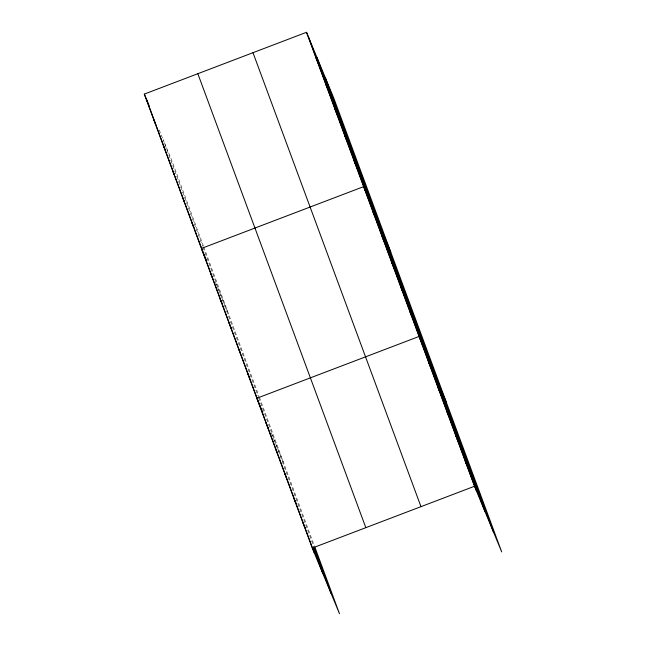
<?xml version="1.0" encoding="UTF-8"?>
<svg xmlns="http://www.w3.org/2000/svg" width="646" height="646" viewBox="0 0 646 646"><rect width="100%" height="100%" fill="white"/><g stroke="black" fill="none" stroke-linecap="round" stroke-linejoin="round"><path stroke-width="0.48" stroke-dasharray="3.23 2.42" d="M159.134 129.878L162.84 138.842M215.506 282.431L228.611 314.085M271.304 433.135L284.046 463.893M203.458 246.102L171.497 159.74L163.212 139.738L202.65 246.312M203.797 247.014L259.07 396.386M259.409 397.314L314.497 546.193M202.989 247.224L210.467 267.436M210.806 268.356L247.701 368.058M248.048 368.987L258.311 396.725M258.65 397.653L266.176 417.994M266.523 418.923L312.721 543.762"/><path stroke-width="0.97" d="M314.844 547.122L339.481 613.7L312.293 548.058L144.308 94.098L306.519 32.3L333.707 97.942L501.692 551.902L474.503 486.26L306.519 32.3M312.293 548.058L474.503 486.26M316.039 58.027L318.123 63.058M325.56 83.746L327.643 88.777M335.08 109.473L337.164 114.504M344.593 135.2L346.676 140.23M354.113 160.919L356.196 165.949M390.822 252.287L363.633 186.646L201.423 248.444L206.518 260.742M372.871 211.613L374.955 216.644M382.109 236.581L384.192 241.612M391.347 261.549L393.43 266.58M400.593 286.517L402.676 291.548M409.83 311.485L411.914 316.516M446.257 402.095L419.068 336.453L256.858 398.251L262.704 412.374M428.306 361.421L430.389 366.452M437.544 386.389L439.627 391.419M446.782 411.357L448.865 416.387M456.028 436.325L458.111 441.355M465.265 461.292L467.349 466.323M144.308 94.098L149.024 105.492M153.829 119.817L155.912 124.848L146.392 99.121M163.349 145.544L165.433 150.575M172.862 171.271L174.598 175.462M182.382 196.99L184.465 202.02L174.945 176.301M191.902 222.717L193.986 227.747L184.804 202.941M210.661 273.411L212.744 278.442M219.898 298.379L221.982 303.41M229.136 323.347L231.22 328.378M238.374 348.315L240.457 353.346M247.62 373.283L249.703 378.314M266.095 423.219L268.179 428.25M275.333 448.187L277.417 453.217L194.325 228.668M284.571 473.155L286.654 478.185M293.809 498.123L295.892 503.153M303.055 523.09L305.138 528.121L277.756 454.138M325.423 77.94L493.407 531.9M316.887 57.333L484.871 511.293M308.602 37.331L476.587 491.291M252.99 52.689L420.974 506.65M197.838 73.701L365.822 527.661M313.746 546.532L331.196 593.698M313.423 548.123L322.661 573.091M156.251 125.768L174.606 175.381M305.477 529.042L314.376 553.089"/></g></svg>
